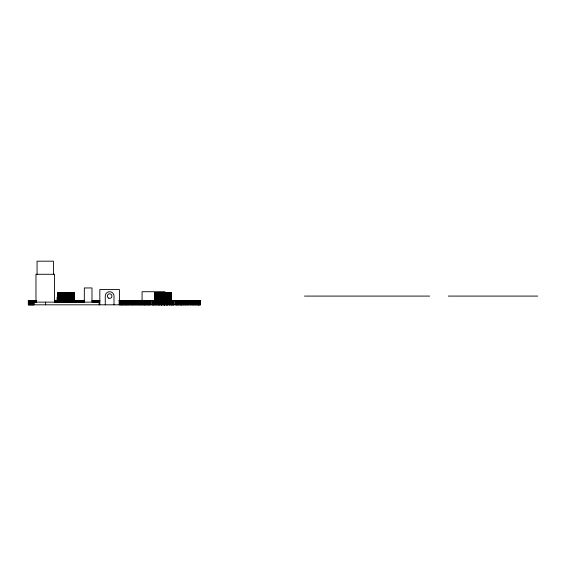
<?xml version="1.0" encoding="UTF-8"?>
<svg xmlns="http://www.w3.org/2000/svg" width="566" height="566" viewBox="0 0 566 566"><rect width="100%" height="100%" fill="white"/><g stroke="black" fill="none" stroke-linecap="round" stroke-linejoin="round"><path stroke-width="0.85" d="M164.961 291.723L142.066 291.723L142.066 300.532M60.739 296.089L70.531 296.089M304.458 296.089L429.636 296.089M448.279 296.089L537.693 296.089M74.068 297.178L57.194 297.178L57.194 302.265M36.79 300.447L28.307 300.447L28.307 304.812L200.505 304.812L200.505 300.447L118.881 300.447M54.251 300.447L57.569 300.447M73.771 300.447L84.737 300.447M91.933 300.447L99.949 300.447M99.821 302.131L33.811 302.131L33.811 304.812M200.215 300.447L200.215 304.812M200.152 300.447L200.152 304.812M199.932 300.447L199.932 304.812M199.628 300.447L199.628 304.812M199.31 300.447L199.31 304.812M199.006 300.447L199.006 304.812M198.878 300.447L198.878 304.812M198.708 300.447L198.708 304.812M198.645 300.447L198.645 304.812M198.433 300.447L198.454 304.812M198.397 300.447L198.397 304.812M198.142 300.447L198.142 304.812M197.81 300.447L197.81 304.812M197.499 300.447L197.499 304.812M197.194 300.447L197.194 304.812M196.911 300.447L196.911 304.812M196.72 300.447L196.72 304.812M196.105 300.447L196.105 304.812M195.786 300.447L195.786 304.812M195.454 300.447L195.454 304.812M195.143 300.447L195.143 304.812M194.838 300.447L194.838 304.812M194.555 300.447L194.555 304.812M194.039 300.447L194.039 304.812M193.735 300.447L193.735 304.812M193.579 300.447L193.579 304.812M193.409 300.447L193.409 304.812M192.935 300.447L192.935 304.812M192.624 300.447L192.624 304.812M192.299 300.447L192.299 304.812M191.994 300.447L191.994 304.812M191.697 300.447L191.697 304.812M191.428 300.447L191.428 304.812M190.926 300.447L190.926 304.812M190.48 300.447L190.48 304.812M190.105 300.447L190.105 304.812M189.985 300.447L189.985 304.812M189.023 300.447L189.023 304.812M188.726 300.447L188.726 304.812M188.414 300.447L188.414 304.812M188.124 300.447L188.124 304.812M187.848 300.447L187.848 304.812M187.594 300.447L187.594 304.812M187.12 300.447L187.12 304.812M186.709 300.447L186.709 304.812M186.363 300.447L186.363 304.812M186.072 300.447L186.072 304.812M185.832 300.447L185.832 304.812M185.747 300.447L185.747 304.812M185.613 300.447L185.577 304.812L185.556 300.447M185.429 300.447L185.372 304.812M184.474 300.447L184.474 304.812M184.198 300.447L184.198 304.812M183.908 300.447L183.908 304.812M183.639 300.447L183.639 304.812M183.391 300.447L183.391 304.812M183.151 300.447L183.151 304.812M182.726 300.447L182.726 304.812M182.351 300.447L182.351 304.812M182.04 300.447L182.04 304.812M181.785 300.447L181.785 304.812M181.573 300.447L181.573 304.812M181.502 300.447L181.431 304.812M181.375 300.447L181.318 304.812L181.276 300.447M181.184 300.447L181.184 304.812M180.66 304.812L180.604 300.447L180.554 304.812M180.405 300.447L180.49 304.812M180.321 300.447L180.321 304.812M179.394 300.447L179.394 304.812M179.146 300.447L179.146 304.812M178.884 300.447L178.884 304.812M178.651 300.447L178.651 304.812M178.424 300.447L178.424 304.812M178.212 300.447L178.212 304.812M177.837 300.447L177.837 304.812M177.519 300.447L177.519 304.812M177.25 300.447L177.25 304.812M177.038 300.447L177.038 304.812M176.861 300.447L176.861 304.812M176.797 304.812L176.741 300.447L176.634 304.812M176.585 300.447L176.493 304.812M175.92 300.447L175.92 304.812M175.311 300.447L175.347 304.812M175.205 300.447L175.241 304.812M173.911 300.447L173.911 304.812M173.691 300.447L173.691 304.812M173.472 300.447L173.472 304.812M173.267 300.447L173.267 304.812M173.076 300.447L173.076 304.812M172.899 300.447L172.899 304.812M172.588 300.447L172.588 304.812M172.326 300.447L172.326 304.812M172.114 300.447L172.114 304.812M171.937 300.447L171.937 304.812M171.802 300.447L171.802 304.812M171.753 300.447L171.703 304.812M171.562 300.447L171.604 304.812M171.463 300.447L171.463 304.812M171.385 300.588L171.385 292.813L154.518 292.813L154.433 304.812L154.376 300.447M171.279 292.813L171.279 300.588M171.017 292.813L171.017 300.588M170.861 300.447L170.861 304.812M170.812 292.813L170.812 300.588M170.585 292.813L170.585 300.588M170.366 292.813L170.366 300.588M170.26 300.447L170.26 304.812L170.161 292.813M170.041 300.447L170.048 304.812M169.97 292.813L169.949 304.812M169.786 292.813L169.807 304.812M169.743 300.447L169.673 304.812M169.616 292.813L169.588 304.812M169.453 292.813L169.496 304.812M169.305 292.813L169.305 300.588M169.05 292.813L169.05 300.588M168.838 292.813L168.838 300.588M168.682 292.813L168.682 300.588M168.569 292.813L168.569 300.588M168.456 292.813L168.456 300.588M168.328 292.813L168.328 300.588M168.201 292.813L168.152 304.812M168.074 292.813L168.074 300.588M167.946 292.813L167.975 304.812M167.819 292.813L167.798 304.812M167.699 292.813L167.699 300.588M167.586 292.813L167.635 304.812M167.479 292.813L167.479 304.812M167.38 292.813L167.338 304.812M167.203 292.813L167.203 300.588M167.062 292.813L167.097 304.812M167.005 292.813L166.991 300.588M166.899 304.812L166.814 292.813L166.744 304.812M166.623 300.447L166.623 304.812M166.531 300.447L166.489 304.812M166.454 300.447L166.369 304.812M166.326 300.447L166.227 304.812M165.923 292.813L165.923 300.588M165.739 292.813L165.739 300.588M165.541 292.813L165.612 304.812M165.364 292.813L165.364 300.588M165.201 292.813L165.201 300.588M165.046 292.813L165.046 300.588M164.932 300.447L164.989 304.812M164.911 292.813L164.819 304.812M164.791 292.813L164.756 304.812M164.586 292.813L164.685 304.812M164.522 300.447L164.522 304.812M164.43 292.813L164.395 304.812M164.239 292.813L164.225 304.812M164.161 292.813L164.126 304.812M164.034 292.813L164.02 304.812M163.899 304.812L163.907 292.813L163.765 304.812M163.68 292.813L163.631 304.812M163.602 292.813L163.51 300.588M163.128 292.813L163.128 300.588M162.951 292.813L162.951 300.588M162.767 292.813L162.767 300.588M162.385 292.813L162.385 300.588M162.223 292.813L162.272 304.812M162.145 292.813L162.138 304.812M161.996 292.813L162.003 304.812M161.869 292.813L161.883 304.812M161.77 304.812L161.77 292.813L161.678 304.812M161.586 292.813L161.508 304.812M161.473 292.813L161.473 300.588M161.317 292.813L161.282 304.812M161.218 292.813L161.169 304.812M161.112 292.813L161.084 304.812L160.985 292.813M160.85 292.813L160.914 304.812M160.702 292.813L160.702 300.588M160.539 292.813L160.539 300.588M160.355 292.813L160.355 300.588M160.291 300.447L160.291 304.812M160.164 292.813L160.164 300.588M159.98 292.813L159.98 300.588M159.676 300.447L159.676 304.812L159.534 300.447M159.407 300.447L159.492 304.812M159.279 300.447L159.371 304.812M159.216 292.813L159.159 304.812M159.088 292.813L159.039 300.588M158.982 292.813L158.996 304.812M158.897 292.813L158.805 304.812M158.77 292.813L158.699 300.588M158.614 292.813L158.558 304.812M158.522 292.813L158.522 300.588M158.423 292.813L158.423 304.812M158.317 292.813L158.268 304.812M158.204 292.813L158.105 304.812M158.084 292.813L158.084 300.588M157.956 292.813L157.928 304.812M157.829 292.813L157.744 304.812M157.702 292.813L157.702 300.588M157.574 292.813L157.574 300.588M157.447 292.813L157.447 300.588M157.334 292.813L157.334 300.588M157.221 292.813L157.221 300.588M157.065 292.813L157.065 300.588M156.853 292.813L156.853 300.588M156.598 292.813L156.598 300.588M156.449 292.813L156.449 300.588M156.407 300.447L156.315 304.812M156.287 292.813L156.23 304.812M156.117 292.813L156.159 304.812M156.039 300.447L156.039 304.812M155.933 292.813L155.898 304.812M155.735 292.813L155.742 304.812M155.643 300.447L155.643 304.812M155.53 292.813L155.53 300.588M155.317 292.813L155.317 300.588M155.091 292.813L155.042 304.812M154.886 292.813L154.886 300.588M154.744 292.813L154.744 300.588M154.624 292.813L154.624 300.588M154.2 300.447L154.249 304.812M154.15 300.447L154.101 304.812M153.959 300.447L153.959 304.812M153.789 300.447L153.789 304.812M153.577 300.447L153.577 304.812M153.315 300.447L153.315 304.812M153.004 300.447L153.004 304.812M152.827 300.447L152.827 304.812M152.636 300.447L152.636 304.812M152.431 300.447L152.431 304.812M152.212 300.447L152.212 304.812M151.992 300.447L151.992 304.812M150.705 300.447L150.705 304.812M150.627 300.447L150.577 304.812M149.983 300.447L149.983 304.812M149.41 300.447L149.41 304.812L149.268 300.447M149.219 300.447L149.162 304.812M149.106 300.447L149.042 304.812M148.865 300.447L148.865 304.812M148.646 300.447L148.646 304.812M148.384 300.447L148.384 304.812M148.066 300.447L148.066 304.812M147.691 300.447L147.691 304.812M147.478 300.447L147.478 304.812M147.252 300.447L147.252 304.812M147.019 300.447L147.019 304.812M146.757 300.447L146.757 304.812M146.509 300.447L146.509 304.812M145.674 300.447L145.674 304.812M145.49 300.447L145.582 304.812M145.349 300.447L145.412 304.812M145.306 300.447L145.328 304.812M144.663 300.447L144.712 304.812M144.578 304.812L144.528 300.447L144.464 304.812M144.401 300.447L144.33 304.812M144.118 300.447L144.118 304.812M143.863 300.447L143.863 304.812M143.545 300.447L143.545 304.812M143.177 300.447L143.177 304.812M142.752 300.447L142.752 304.812M142.512 300.447L142.512 304.812M142.257 300.447L142.257 304.812M141.995 300.447L141.995 304.812M141.705 300.447L141.705 304.812M141.429 300.447L141.429 304.812M140.531 300.447L140.609 304.812M140.46 300.447L140.425 304.812M140.326 300.447L140.29 304.812L140.226 300.447M140.156 300.447L140.071 304.812M139.83 300.447L139.83 304.812M139.54 300.447L139.54 304.812M139.194 300.447L139.194 304.812M138.783 300.447L138.783 304.812M138.309 300.447L138.309 304.812M138.054 300.447L138.054 304.812M137.771 300.447L137.771 304.812M137.488 300.447L137.488 304.812M137.177 300.447L137.177 304.812M136.88 300.447L136.88 304.812M136.116 300.447L136.116 304.812M136.024 300.447L136.024 304.812M135.918 300.447L135.798 304.812M135.416 300.447L135.416 304.812M134.977 300.447L134.977 304.812M134.475 300.447L134.475 304.812M134.199 300.447L134.199 304.812M133.909 300.447L133.909 304.812M133.604 300.447L133.604 304.812M133.279 300.447L133.279 304.812M132.968 300.447L132.968 304.812M132.656 300.447L132.72 304.812M132.494 300.447L132.494 304.812M132.324 300.447L132.324 304.812M132.168 300.447L132.168 304.812M131.864 300.447L131.864 304.812M131.34 300.447L131.34 304.812M131.057 300.447L131.057 304.812M130.76 300.447L130.76 304.812M130.449 300.447L130.449 304.812M130.116 300.447L130.116 304.812M129.798 300.447L129.798 304.812M129.182 300.447L129.182 304.812M128.991 300.447L128.991 304.812M128.701 300.447L128.701 304.812M128.404 300.447L128.404 304.812M128.093 300.447L128.093 304.812M127.76 300.447L127.76 304.812M127.442 300.447L127.442 304.812M127.025 300.447L127.025 304.812M126.897 300.447L126.897 304.812M126.593 300.447L126.593 304.812M126.268 300.447L126.268 304.812M125.928 300.447L125.963 304.812M125.843 300.447L125.786 304.812L125.751 300.447M125.631 300.447L125.631 304.812M125.397 300.447L125.39 304.812M125.001 300.447L125.001 304.812M124.541 300.447L124.541 304.812M124.287 300.447L124.287 304.812M124.011 300.447L124.011 304.812M123.713 300.447L123.713 304.812M123.402 300.447L123.402 304.812M123.07 300.447L123.07 304.812M122.716 300.447L122.716 304.812M122.383 300.447L122.383 304.812M121.888 300.447L121.959 304.812M121.817 300.447L121.817 304.812M121.676 300.447L121.676 304.812M121.633 300.447L121.534 304.812M121.407 300.447L121.407 304.812M121.216 300.447L121.216 304.812M120.728 300.447L120.728 304.812M120.452 300.447L120.452 304.812M120.162 300.447L120.162 304.812M119.851 300.447L119.851 304.812M119.525 304.812L119.447 289.544L99.821 289.544L99.821 304.812M119.178 300.447L119.178 304.812M113.999 304.812L113.999 296.089A4.365 4.365 0 0 0 109.634 291.723A4.365 4.365 0 0 0 105.269 296.089L105.269 304.812M99.63 300.447L99.63 302.194M99.163 302.131L99.163 304.812M99.015 300.447L99.015 302.194M98.696 300.447L98.696 302.194M98.364 300.447L98.364 302.194M98.052 300.447L98.052 302.194M97.748 300.447L97.748 302.194M97.465 300.447L97.465 302.194M96.949 300.447L96.949 302.194M96.644 300.447L96.644 302.194M95.845 300.447L95.845 302.194M95.534 300.447L95.534 302.194M95.201 300.447L95.201 302.194M94.904 300.447L94.904 302.194M94.607 300.447L94.607 302.194M94.338 300.447L94.338 302.194M93.836 300.447L93.836 302.194M93.39 300.447L93.39 302.194M93.015 300.447L93.015 302.194M92.895 300.447L92.895 302.194M92.789 300.447L92.789 302.194M92.668 300.447L92.697 302.194M92.548 300.447L92.548 302.194M91.989 302.131L91.989 287.952L84.355 287.952L84.284 302.194M84.483 300.447L84.412 302.194M84.228 300.447L84.185 302.194M84.093 300.447L84.093 302.194M83.57 300.447L83.57 302.194M83.506 300.447L83.513 302.194M82.303 300.447L82.303 302.194M82.056 300.447L82.056 302.194M81.794 300.447L81.794 302.194M81.561 300.447L81.561 302.194M81.334 300.447L81.334 302.194M81.122 300.447L81.122 302.194M80.747 300.447L80.747 302.194M80.429 300.447L80.429 302.194M80.16 300.447L80.16 302.194M79.948 300.447L79.948 302.194M79.771 300.447L79.707 302.194M79.65 300.447L79.594 302.194M79.544 300.447L79.495 302.194M79.403 300.447L79.403 302.194M78.83 300.447L78.83 302.194M78.257 302.194L78.257 300.447L78.2 302.194M78.115 300.447L78.115 302.194M76.82 300.447L76.82 302.194M76.601 300.447L76.601 302.194M76.382 300.447L76.382 302.194M76.177 300.447L76.177 302.194M75.986 300.447L75.986 302.194M75.809 300.447L75.809 302.194M75.497 300.447L75.497 302.194M75.236 300.447L75.236 302.194M75.023 300.447L75.023 302.194M74.846 300.447L74.846 302.194M74.613 300.447L74.662 302.194M74.563 300.447L74.514 302.194M74.471 300.447L74.372 302.194M74.295 300.588L74.295 292.813L57.428 292.813L57.428 302.265M74.188 292.813L74.188 300.588M74.061 292.813L74.068 302.265M73.927 292.813L73.962 302.265M73.722 292.813L73.7 302.265M73.495 292.813L73.495 302.265M73.276 292.813L73.269 302.265M73.071 292.813L73.049 302.265M72.88 292.813L72.844 302.265M72.696 292.813L72.653 302.265M72.526 292.813L72.526 297.136M72.363 292.813L72.469 302.265M72.299 297.178L72.299 302.265M72.215 292.813L72.137 302.265M71.96 292.813L71.988 302.265M71.748 292.813L71.733 302.265M71.592 292.813L71.592 297.136M71.479 292.813L71.521 302.265M71.366 292.813L71.366 302.265M71.238 292.813L71.252 302.265M71.111 292.813L71.139 302.265M70.983 292.813L71.012 302.265M70.856 292.813L70.884 302.265M70.729 292.813L70.75 302.265M70.609 292.813L70.623 302.265M70.495 292.813L70.502 302.265M70.389 292.813L70.389 296.266M70.382 297.178L70.382 302.265M70.283 292.813L70.283 296.266M70.269 297.178L70.269 302.265M70.191 292.813L70.191 296.266M70.163 297.178L70.163 302.265M70.113 292.813L70.035 296.266M70.057 297.178L70.057 302.265M69.972 292.813L69.901 296.266M69.887 297.178L69.965 302.265M69.866 292.813L69.781 296.266M69.809 297.178L69.809 302.265M69.724 292.813L69.724 296.266M69.668 297.178L69.675 302.265M69.37 297.178L69.363 302.265M68.833 292.813L68.833 296.266M68.649 292.813L68.649 296.266M68.606 297.178L68.606 302.265M68.451 292.813L68.451 296.266M68.422 297.178L68.422 302.265M68.274 292.813L68.274 296.266M68.224 297.178L68.224 302.265M68.111 292.813L68.111 296.266M68.047 297.178L68.047 302.265M67.955 292.813L67.955 296.266M67.885 297.178L67.885 302.265M67.821 292.813L67.821 296.266M67.701 292.813L67.701 296.266M67.729 297.178L67.729 302.265M67.595 292.813L67.595 296.266M67.595 297.178L67.595 302.265M67.496 292.813L67.496 296.266M67.474 297.178L67.474 302.265M67.34 292.813L67.34 296.266M67.361 297.178L67.361 302.265M67.227 292.813L67.227 296.266M67.269 297.178L67.269 302.265M67.149 292.813L67.071 296.266L66.993 292.813M67.113 297.178L67.113 302.265M66.993 297.178L66.993 302.265M66.88 292.813L66.88 296.266L66.746 292.813M66.922 297.178L66.873 302.265M66.809 297.178L66.717 302.265L66.59 297.178M66.59 292.813L66.668 296.266M66.512 292.813L66.512 296.266M66.519 297.178L66.519 302.265M66.42 292.813L66.42 296.266M66.441 302.265L66.364 297.178L66.286 302.265M66.194 297.178L66.194 302.265M66.038 292.813L66.038 296.266M65.861 292.813L65.861 296.266M65.812 297.178L65.812 302.265M65.677 292.813L65.677 296.266M65.635 297.178L65.635 302.265M65.451 297.178L65.451 302.265M65.295 292.813L65.295 296.266M65.21 292.813L65.21 296.266M65.132 292.813L65.055 296.266M65.069 297.178L65.069 302.265M64.977 292.813L64.977 296.266M64.984 297.178L64.984 302.265M64.906 292.813L64.842 296.266M64.821 297.178L64.899 302.265M64.729 292.813L64.779 296.266M64.75 297.178L64.75 302.265M64.616 292.813L64.623 296.266M64.68 297.178L64.609 302.265M64.574 292.813L64.496 296.266M64.552 297.178L64.496 302.265M64.383 292.813L64.383 296.266M64.383 297.178L64.347 302.265M64.227 292.813L64.227 296.266M64.269 297.178L64.269 302.265M64.128 292.813L64.128 296.266M64.156 297.178L64.156 302.265M64.022 292.813L64.022 296.266M64 297.178L64 302.265M63.894 292.813L63.894 296.266M63.901 297.178L63.901 302.265M63.76 292.813L63.76 296.266M63.795 297.178L63.795 302.265M63.668 297.178L63.668 302.265M63.611 292.813L63.611 296.266M63.533 297.178L63.533 302.265M63.449 292.813L63.449 296.266M63.385 297.178L63.385 302.265M63.265 292.813L63.265 296.266M63.222 297.178L63.222 302.265M63.074 292.813L63.074 296.266M63.038 297.178L63.038 302.265M62.89 292.813L62.89 296.266M62.847 297.178L62.847 302.265M62.663 297.178L62.663 302.265M61.998 292.813L61.998 296.266M61.892 292.813L61.942 296.266M61.899 297.178L61.899 302.265M61.751 292.813L61.828 296.266M61.772 302.265L61.588 297.178M61.68 292.813L61.68 296.266L61.524 292.813M61.432 292.813L61.432 296.266M61.453 297.178L61.453 302.265M61.333 292.813L61.333 296.266M61.383 297.178L61.298 302.265M61.227 292.813L61.227 296.266M61.206 297.178L61.206 302.265M61.114 292.813L61.114 296.266M61.107 297.178L61.107 302.265M60.994 292.813L60.994 296.266M61.001 297.178L61.001 302.265M60.866 292.813L60.866 296.266M60.88 297.178L60.88 302.265M60.739 292.813L60.76 302.265M60.612 292.813L60.64 302.265M60.484 292.813L60.512 302.265M60.357 292.813L60.385 302.265M60.244 292.813L60.258 302.265M60.13 292.813L60.123 302.265M60.017 297.178L60.017 302.265M59.975 292.813L59.904 302.265M59.763 292.813L59.748 302.265M59.508 292.813L59.536 302.265M59.359 292.813L59.281 302.265M59.197 292.813L59.133 302.265M59.027 292.813L58.97 302.265M58.843 292.813L58.8 302.265M58.645 292.813L58.616 302.265M58.439 292.813L58.418 302.265M58.227 292.813L58.213 302.265M58.001 292.813L58.001 302.265M57.796 292.813L57.774 302.265M57.569 297.178L57.569 302.265M57.308 297.178L57.308 302.265M57.109 302.194L57.06 300.447L57.01 302.194M56.869 300.447L56.869 302.194M56.699 300.447L56.699 302.194M56.487 300.447L56.487 302.194M56.225 300.447L56.225 302.194M55.914 300.447L55.914 302.194M55.737 300.447L55.737 302.194M55.546 300.447L55.546 302.194M55.341 300.447L55.341 302.194M55.121 300.447L55.121 302.194M54.902 300.447L54.902 302.194M54.513 302.131L54.513 274.277L35.976 274.277L35.976 302.131M53.423 274.277L53.423 261.188L37.066 261.188L37.066 274.277M45.627 302.131L45.627 304.812M36.189 300.447L36.189 302.194M35.877 300.447L35.877 302.194M35.233 300.447L35.233 302.194M35.078 300.447L35.078 302.194M34.774 300.447L34.774 302.194M34.25 300.447L34.25 302.194M33.967 300.447L33.967 304.812M33.67 300.447L33.67 304.812M33.359 300.447L33.359 304.812M33.026 300.447L33.026 304.812M32.708 300.447L32.708 304.812M32.425 300.447L32.495 304.812M32.283 300.447L32.283 304.812M32.092 300.447L32.092 304.812M31.901 300.447L31.901 304.812M31.611 300.447L31.611 304.812M31.314 300.447L31.314 304.812M31.003 300.447L31.003 304.812M30.67 300.447L30.67 304.812M30.352 300.447L30.352 304.812M30.168 300.447L30.168 304.812M30.104 300.447L30.104 304.812M29.934 300.447L29.934 304.812M29.807 300.447L29.807 304.812M29.503 300.447L29.503 304.812M29.177 300.447L29.177 304.812M28.901 300.447L28.923 304.812M28.661 300.447L28.661 304.812M28.597 300.447L28.597 304.812M69.547 302.265L69.54 297.178L69.498 302.265M108.488 298.07A2.292 2.292 0 0 0 111.926 296.089A2.292 2.292 0 0 0 108.488 294.101A2.292 2.292 0 0 0 108.488 298.07"/></g></svg>
